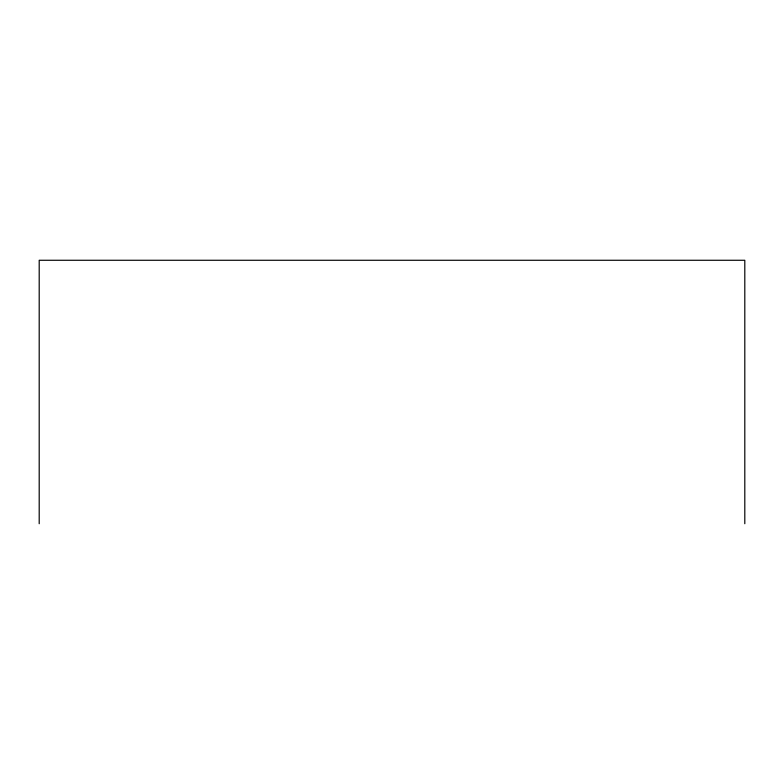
<?xml version="1.0" encoding="UTF-8"?>
<svg xmlns="http://www.w3.org/2000/svg" width="784" height="784" viewBox="0 0 784 784"><rect width="100%" height="100%" fill="white"/><g stroke="black" fill="none" stroke-linecap="round" stroke-linejoin="round"><path stroke-width="1.18" d="M744.8 523.732L744.8 260.268L39.2 260.268L39.2 523.732"/></g></svg>
